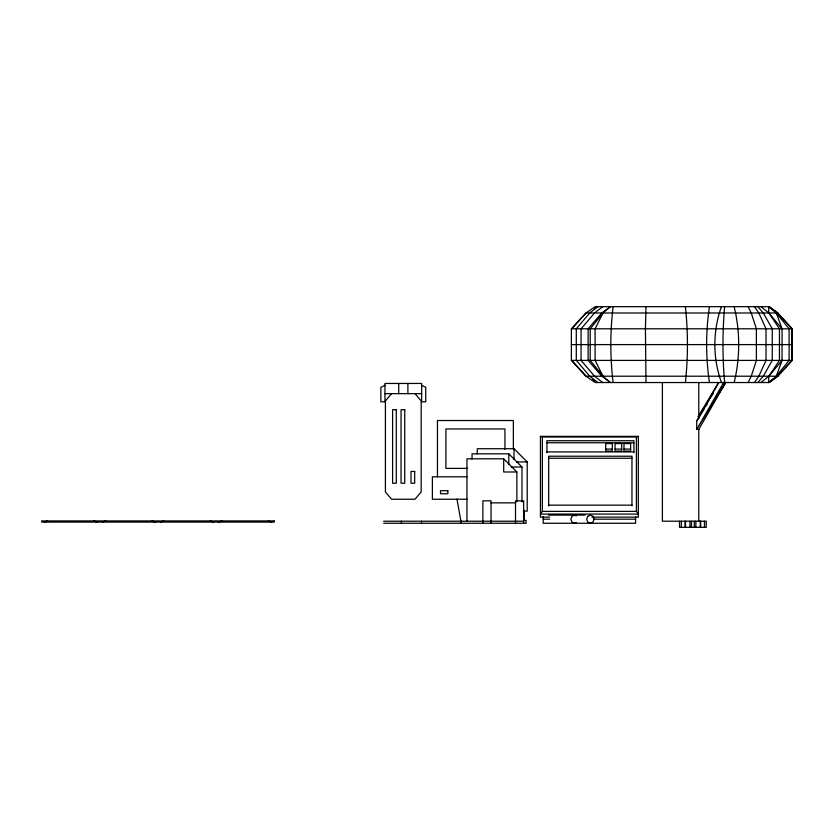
<?xml version="1.0" encoding="UTF-8"?>
<svg xmlns="http://www.w3.org/2000/svg" width="834" height="834" viewBox="0 0 834 834"><rect width="100%" height="100%" fill="white"/><g stroke="black" fill="none" stroke-linecap="round" stroke-linejoin="round"><path stroke-width="1.25" d="M645.996 306.672L645.422 328.794L645.996 382.535M769.031 306.672L777.82 312.99L792.3 328.794L792.3 360.403L777.82 376.207L769.031 382.535L595.236 382.535L585.989 376.207L571.363 360.403L571.363 328.794L585.989 312.99L595.236 306.672L769.031 306.672L777.59 312.99L791.768 328.794L791.768 360.403L777.59 376.207L768.594 382.535L768.833 376.207L779.446 360.403L779.446 328.794L768.865 312.99L760.952 306.672M724.631 306.672C722.421 331.88 722.421 357.317 724.631 382.535M685.381 382.535C688.123 357.359 688.123 331.849 685.381 306.672M613.115 306.672C610.071 331.817 610.071 357.39 613.115 382.535M709.463 306.672C705.7 331.744 705.7 357.463 709.463 382.535M734.129 382.535C740.217 357.796 740.217 331.4 734.129 306.672M721.473 306.672C712.663 330.817 712.663 358.38 721.473 382.535M768.594 382.535L776.339 376.207L782.052 360.403L782.052 328.794L776.339 312.99L768.594 306.672L768.833 312.99L782.052 328.794M748.129 382.535L751.246 376.207L756.386 360.403L756.386 328.794L751.246 312.99L748.129 306.672M603.013 312.99L595.09 328.794L595.09 360.403L603.013 376.207L610.321 382.535L601.825 376.207L588.116 360.403L588.116 328.794L601.825 312.99L610.321 306.672L603.013 312.99L590.211 328.794L590.211 360.403L603.013 376.207M698.798 521.208L698.798 429.437L725.622 382.535L719.325 392.355M698.798 429.437L696.724 429.437L696.724 421.055L718.783 382.535M723.578 382.535L696.724 429.437L725.622 382.535M698.152 416.656L718.564 382.535M696.724 421.055L704.188 408.952M705.543 406.752L707.576 403.447M698.266 416.781L713.372 393.231M754.478 382.535L758.846 376.207L766.029 360.403L766.029 328.794L758.846 312.99L754.478 306.672M549.7 517.132L540.442 517.132L540.442 436.359L542.361 437.006L542.361 511.388L540.442 514.078L638.333 514.078L636.405 511.388L636.405 437.006L638.333 436.359L638.333 517.132L591.963 517.132M776.339 376.207L789.1 360.403L789.1 328.794L776.339 312.99M782.052 360.403L768.865 376.207L760.952 382.535M391.626 393.648L385.412 400.925L385.412 491.966L391.626 499.243L414.978 499.243L421.191 491.966L421.191 400.925L414.978 393.648M757.814 382.535L763.266 376.207L772.253 360.403L772.253 328.794L763.266 312.99L757.814 306.672M571.811 328.794L585.989 312.99L777.82 312.99M597.905 306.672L589.742 312.99L576.294 328.794L576.294 360.403L589.742 376.207L597.905 382.535M602.742 306.672L594.548 312.99L581.058 328.794L581.058 360.403L594.548 376.207L602.742 382.535M769.031 382.535L777.59 376.207M594.569 308.069L596.487 306.672L594.506 308.069M384.954 385.308L380.867 387.341L380.867 401.811L384.954 401.811L384.954 383.452L421.66 383.452L421.66 401.811L425.736 401.811L425.736 387.341L421.66 385.308M576.315 522.459L574.563 523.252L571.926 522.053L570.831 519.175L571.926 516.288L574.563 515.099L576.315 515.892M44.629 522.094L47.569 520.927M102.759 522.094L105.689 520.927M160.879 522.094L163.808 520.927M218.998 522.094L221.938 520.927M571.363 328.794L792.3 328.794M571.363 344.598L792.3 344.598M571.363 360.403L792.3 360.403M777.82 376.207L585.989 376.207L571.811 360.403M384.954 393.648L421.66 393.648M540.442 436.359L638.333 436.359M542.361 437.006L636.405 437.006M546.937 442.771L633.903 442.771M523.366 511.138L527.203 511.138L527.203 461.921L514.015 448.734L477.277 448.734L477.277 453.936M605.692 449.088L612.323 449.088M615.065 449.088L621.705 449.088M623.988 449.088L630.629 449.088M546.937 451.913L633.903 451.913M521.98 501.985L521.98 467.019L508.803 453.832L472.054 453.832L472.054 459.034M548.689 458.252L631.964 458.252M516.882 501.787L516.882 471.992L503.705 458.804L466.957 458.804L466.957 521.208M516.413 461.921L527.203 461.921M511.2 467.019L521.98 467.019M467.718 468.385L445.898 468.385L445.898 428.957L504.935 428.957L504.935 449.307M516.882 471.992L503.705 471.992L503.705 458.804M467.061 476.808L432.377 476.808L432.377 499.243L467.061 499.243M491.038 502.86L515.516 502.86M548.689 505.143L631.964 505.143M542.361 511.388L636.405 511.388M548.459 515.099L585.155 515.099M543.184 519.175L549.7 519.175M593.944 519.175L635.581 519.175M523.491 520.385L526.087 520.385L526.087 523.252L421.702 523.252M383.682 521.208L421.451 521.208L421.451 523.252L383.682 523.252M421.702 521.208L523.669 521.208M268.329 520.927L271.258 522.094M210.199 520.927L213.139 522.094M152.08 520.927L155.009 522.094M93.961 520.927L96.89 522.094M768.594 306.672L777.59 312.99M592.578 379.72L594.506 381.128M592.651 379.72L594.569 381.128M456.959 499.034L461.275 523.252M704.459 521.208L704.459 527.328M700.685 521.208L700.685 527.328M700.237 521.208L700.237 527.328M698.798 382.535L698.798 418.491M695.869 521.208L695.869 527.328M694.315 521.208L694.315 527.328M691.469 521.208L691.469 527.328M689.906 521.208L689.906 527.328M685.538 521.208L685.538 527.328M685.089 521.208L685.089 527.328M681.326 521.208L681.326 527.328M679.512 521.208L679.512 527.328L706.262 527.328L706.262 521.208L662.394 521.208L662.394 382.535M635.581 516.569L635.581 523.252L543.184 523.252L543.184 516.569M633.903 452.716L633.903 440.727L546.937 440.727L546.937 452.716M631.964 505.894L631.964 456.219L548.689 456.219L548.689 505.894M524.044 510.293L524.044 520.385M523.669 523.252L523.669 500.817L515.516 500.817L515.516 523.252M514.015 448.734L514.015 459.524M513.358 448.671L513.358 420.524L437.464 420.524L437.464 476.808M508.803 453.832L508.803 464.621M491.038 523.252L491.038 500.817L482.886 500.817L482.886 523.252M407.889 383.452L407.889 393.648M401.435 521.208L401.435 523.252M398.715 383.452L398.715 393.648M587.741 516.288L586.646 519.175L587.741 522.053L590.378 523.252L593.005 522.053L594.1 519.175L593.005 516.288L590.378 515.099L587.741 516.288M396.286 409.702L392.606 409.702L392.606 483.199L396.286 483.199L396.286 409.702M404.74 409.702L401.06 409.702L401.06 483.199L404.74 483.199L404.74 409.702M612.323 443.563L605.692 443.563L605.692 451.121L612.323 451.121L612.323 443.563M621.705 443.563L615.065 443.563L615.065 451.121L621.705 451.121L621.705 443.563M630.629 443.563L623.988 443.563L623.988 451.121L630.629 451.121L630.629 443.563M414.675 471.439L411.006 471.439L411.006 483.199L414.675 483.199L414.675 471.439M447.858 490.715L440.519 490.715L440.519 493.759L447.858 493.759L447.858 490.715M274.188 520.927L41.7 520.927L41.7 522.094L274.188 522.094L274.188 520.927"/></g></svg>
